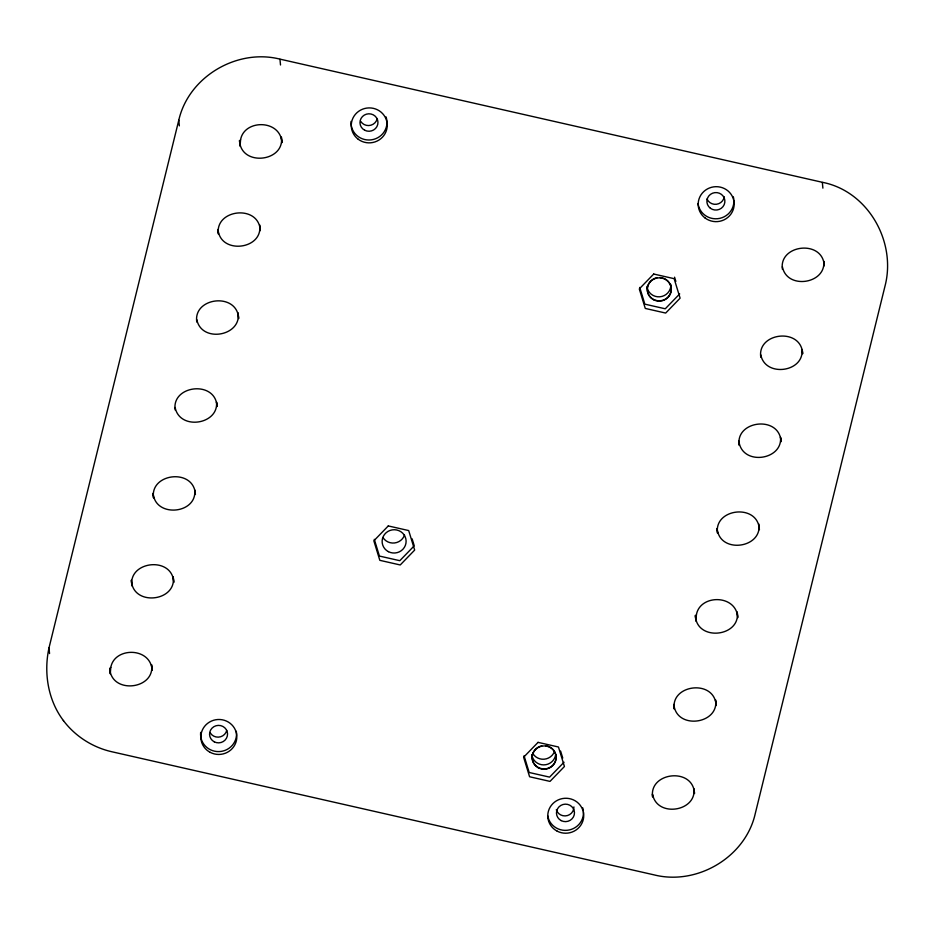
<?xml version="1.0" encoding="UTF-8"?>
<svg xmlns="http://www.w3.org/2000/svg" width="934" height="934" viewBox="0 0 934 934"><rect width="100%" height="100%" fill="white"/><g stroke="black" fill="none" stroke-linecap="round" stroke-linejoin="round"><path stroke-width="1.4" d="M194.832 491.984C195.043 514.214 155.044 517.483 153.164 493.292M802.096 351.301C802.318 372.468 764.946 377.114 760.766 354.722M63.337 720.488C75.129 736.237 92.653 747.398 111.8 751.742L654.104 874.878C697.044 885.712 745.355 857.284 755.209 813.818L885 286.119C896.582 241.848 868.141 191.131 822.247 182.27L279.896 59.111C236.944 48.299 188.656 76.716 178.791 120.182L49 647.869C43.571 672.655 47.961 700.325 63.547 720.744M679.695 293.906L665.265 308.792L644.845 304.157L639.732 287.427M564.031 762.237L549.589 777.123L529.181 772.488L524.056 755.758M782.4 266.774C786.883 290.147 826.356 283.796 823.718 261.228M739.133 442.669C743.616 466.054 783.089 459.691 780.462 437.124M652.609 794.46C657.092 817.845 696.566 811.494 693.939 788.915M196.77 319.51C201.464 343.397 241.824 336.112 238.088 312.89L238.637 318.587C237.505 291.945 192.929 297.105 196.794 322.043M175.137 407.457C179.62 430.831 219.093 424.48 216.466 401.9M674.57 277.188L675.854 281.368M560.61 751.088L562.747 758.058M412.127 538.836L414.252 545.806L399.822 560.692L379.414 556.057L374.289 539.327M717.16 528.516C719.413 554.294 762.693 548.351 758.828 523.997M673.893 704.411C676.158 730.19 719.425 724.247 715.561 699.893L716.109 705.59C714.977 678.948 670.402 684.12 674.266 709.058L673.858 704.785M218.054 229.449C220.144 254.69 262.442 249.693 259.722 226.005M822.34 182.445L822.889 188.143M823.858 261.578L824.267 265.851C823.134 239.209 778.559 244.369 782.423 269.307M802.224 349.526L802.645 353.799C801.5 327.157 756.925 332.317 760.79 357.255M780.591 437.474L781.011 441.747C779.867 415.105 735.291 420.277 739.168 445.203L738.747 440.93M759.097 526.846L759.377 529.695C758.245 503.052 713.669 508.224 717.534 533.151L717.125 528.877M694.067 789.265L694.487 793.538C693.343 766.896 648.768 772.068 652.632 797.006L652.364 794.157M279.966 59.286L280.515 64.983M259.722 224.942L260.271 230.64C259.138 203.997 214.563 209.158 218.428 234.095L218.159 231.247M216.595 402.262L217.015 406.535C215.871 379.893 171.296 385.053 175.172 409.991M178.791 120.182L179.34 125.88M194.972 490.21L195.381 494.483C194.249 467.841 149.662 473.001 153.538 497.939L153.118 493.666M173.339 578.158L173.747 582.431C172.615 555.788 128.04 560.949 131.904 585.887L131.355 580.189C132.488 606.843 177.063 601.671 173.199 576.733M49 647.869L49.549 653.566M659.941 277.538A12.002 11.652 -5.5 0 1 670.705 292.575A12.002 11.652 -5.5 0 1 653.029 299.172A12.002 11.652 -5.5 0 1 650.811 280.947M651.558 280.282A12.002 11.652 -5.5 0 1 656.941 277.76M670.846 284.45A12.002 11.652 -5.5 0 1 659.824 296.802A12.002 11.652 -5.5 0 1 646.935 286.423M404.539 535.042A12.002 11.652 -5.5 0 1 382.94 537.564M555.66 754.509A12.002 11.652 -5.5 0 1 531.808 754.532M545.795 745.741A12.002 11.652 -5.5 0 1 554.329 763.347A12.002 11.652 -5.5 0 1 534.271 763.989A12.002 11.652 -5.5 0 1 541.802 745.869M554.411 751.66A12.002 11.652 -5.5 0 1 532.777 753.446M377.173 118.816A9.001 8.733 -5.5 0 1 360.757 121.443M724.259 196.759A9.001 8.733 -5.5 0 1 707.015 198.954M226.752 730.411A9.001 8.733 -5.5 0 1 210.337 733.038M573.92 806.918A9.001 8.733 -5.5 0 1 556.302 809.731M236.314 731.275A17.991 17.477 -5.5 0 1 219.035 751.59A17.991 17.477 -5.5 0 1 200.658 732.396M583.458 812.323A17.991 17.477 -5.5 0 1 567.136 830.291A17.991 17.477 -5.5 0 1 547.709 815.744M582.723 807.828A17.991 17.477 -5.5 0 1 583.388 811.191M733.855 200.156A17.991 17.477 -5.5 0 1 717.557 218.708A17.991 17.477 -5.5 0 1 698.048 203.589M733.295 196.782A17.991 17.477 -5.5 0 1 733.739 199.024M386.046 116.902A17.991 17.477 -5.5 0 1 371.23 139.855A17.991 17.477 -5.5 0 1 351.032 121.385M110.784 667.471L110.27 673.834L109.722 668.137C110.854 694.791 155.429 689.619 151.565 664.681L152.114 670.379C150.899 646.923 114.38 646.783 110.784 667.471M240.575 139.785L240.061 146.148L239.513 140.45C240.645 167.093 285.22 161.932 281.356 136.994L281.905 142.692C280.69 119.225 244.159 119.097 240.575 139.785M696.414 614.735L695.9 621.098L695.351 615.413C696.484 642.055 741.059 636.883 737.195 611.945L737.743 617.643C736.529 594.187 699.998 594.059 696.414 614.735M388.275 525.935L373.845 540.809L379.823 560.33L400.231 564.965L414.673 550.079L408.695 530.57L388.275 525.935M653.718 274.036L639.288 288.91L645.266 308.43L665.673 313.065L680.104 298.18L674.138 278.671L653.718 274.036M538.054 742.367L523.612 757.24L529.59 776.761L550.009 781.396L564.44 766.51L558.462 747.002L538.054 742.367M388.404 551.655A12.002 11.652 -5.5 0 0 406.115 541.008A12.002 11.652 -5.5 0 0 387.844 531.481A12.002 11.652 -5.5 0 0 388.404 551.655M538.217 767.736A12.002 11.652 -5.5 0 0 556.139 757.439A12.002 11.652 -5.5 0 0 538.089 747.55A12.002 11.652 -5.5 0 0 538.217 767.736M653.345 299.627A12.002 11.652 -5.5 0 0 671.277 289.33A12.002 11.652 -5.5 0 0 653.228 279.441A12.002 11.652 -5.5 0 0 653.345 299.627M561.182 820.601A9.001 8.733 -5.5 0 0 574.468 812.615A9.001 8.733 -5.5 0 0 560.762 805.47A9.001 8.733 -5.5 0 0 561.182 820.601M214.271 741.829A9.001 8.733 -5.5 0 0 227.546 733.832A9.001 8.733 -5.5 0 0 213.851 726.699A9.001 8.733 -5.5 0 0 214.271 741.829M710.377 208.247A9.001 8.733 -5.5 0 0 724.807 202.445A9.001 8.733 -5.5 0 0 712.502 193.233A9.001 8.733 -5.5 0 0 710.377 208.247M364.692 130.235A9.001 8.733 -5.5 0 0 377.966 122.249A9.001 8.733 -5.5 0 0 364.272 115.104A9.001 8.733 -5.5 0 0 364.692 130.235M358.224 139.248A17.991 17.477 -5.5 0 0 387.073 127.654A17.991 17.477 -5.5 0 0 362.462 109.231A17.991 17.477 -5.5 0 0 358.224 139.248M705.135 218.031A17.991 17.477 -5.5 0 0 733.996 206.437A17.991 17.477 -5.5 0 0 709.373 188.014A17.991 17.477 -5.5 0 0 705.135 218.031M557.178 831.155A17.991 17.477 -5.5 0 0 583.727 815.172A17.991 17.477 -5.5 0 0 556.337 800.893A17.991 17.477 -5.5 0 0 557.178 831.155M210.255 752.384A17.991 17.477 -5.5 0 0 236.816 736.401A17.991 17.477 -5.5 0 0 209.414 722.122A17.991 17.477 -5.5 0 0 210.255 752.384"/></g></svg>
